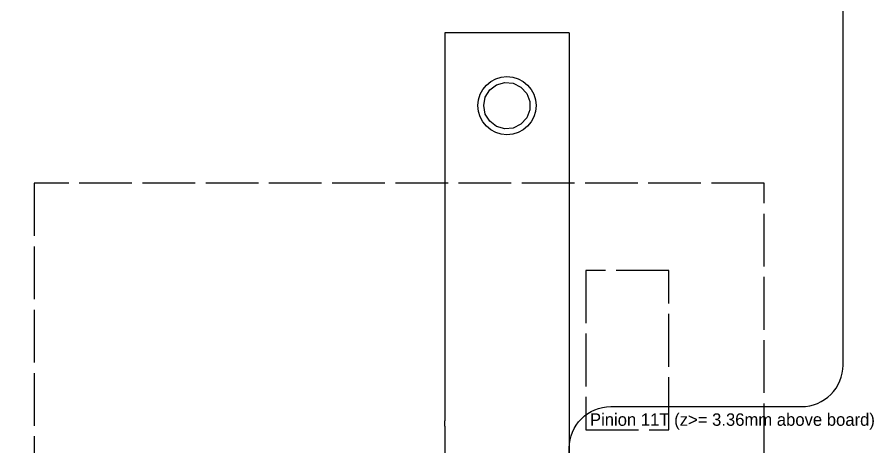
# Model space of a CAD drawing. Header units: millimetres. Extents: x -6.6 to 37.3, y -31.4 to 37.
# Drawn here: x 13.49 to 34.14, y 10.53 to 20.88 of the extents above; entities that cross this region are included whole.
import ezdxf

# ---------------------------------------------------------------- set-up
doc = ezdxf.new("R2010")
doc.units = ezdxf.units.MM
doc.linetypes.add('DASHED', pattern=[1.524, 1.27, -0.254])
for name, color, linetype in [('00_BOARD', 7, 'Continuous'), ('20_CONTACT', 3, 'Continuous'), ('30_OVERHANG', 2, 'DASHED'), ('90_TEXT', 7, 'Continuous')]:
    doc.layers.add(name, color=color, linetype=linetype)

msp = doc.modelspace()

# ---------------------------------------------------------------- linework, layer by layer
at = {"layer": '00_BOARD'}
msp.add_lwpolyline([(27.8, -1.5, -0.414214), (26.8, -0.5), (26.8, 10.5, -0.414214), (27.8, 11.5), (32.4, 11.5, 0.414214), (33.4, 12.5), (33.4, 33, 0.414214), (29.4, 37), (27.761, 37, 0.245393), (24.479, 35.286, -0.522233), (2.321, 35.286, 0.245393), (-0.961, 37), (-2.6, 37, 0.414214), (-6.6, 33), (-6.6, 12.5, 0.414214), (-5.6, 11.5), (-1, 11.5, -0.414214), (0, 10.5), (0, -0.5, -0.414214), (-1, -1.5)], format="xyb", dxfattribs=at)
msp.add_circle((25.3, 18.75), 0.7, dxfattribs=at)
at = {"layer": '20_CONTACT'}
for points in [[(23.8, 20.5), (23.8, 14.636)], [(26.8, 20.5), (23.8, 20.5)], [(26.8, 20.5), (26.8, -0.5)], [(24.74, 18.75), (24.778, 18.952), (24.886, 19.127), (25.05, 19.251), (25.248, 19.307), (25.453, 19.288), (25.637, 19.197), (25.776, 19.045), (25.85, 18.853), (25.85, 18.647), (25.776, 18.455), (25.637, 18.303), (25.453, 18.211), (25.248, 18.193), (25.05, 18.249), (24.886, 18.373), (24.778, 18.548), (24.74, 18.75)], [(23.8, 14.636), (23.8, 14.633), (23.8, 14.631), (23.8, 14.628), (23.8, 14.626), (23.8, 14.623), (23.8, 14.621), (23.8, 14.619), (23.8, 14.616), (23.8, 14.614), (23.8, 14.611), (23.8, 14.609), (23.8, 14.606), (23.8, 14.604), (23.8, 14.601), (23.8, 14.599), (23.8, 14.597), (23.8, 14.594), (23.8, 14.592), (23.8, 14.589), (23.8, 14.587), (23.8, 14.584), (23.8, 14.582), (23.8, 14.579), (23.8, 14.577), (23.8, 14.574), (23.8, 14.572), (23.8, 14.569), (23.8, 14.567), (23.799, 14.564), (23.799, 14.562), (23.799, 14.559), (23.799, 14.557), (23.799, 14.554), (23.799, 14.552), (23.799, 14.549), (23.799, 14.547), (23.799, 14.544), (23.799, 14.542), (23.799, 14.539), (23.799, 14.537), (23.799, 14.534), (23.799, 14.532), (23.799, 14.529), (23.799, 14.526), (23.799, 14.524), (23.799, 14.521), (23.799, 14.519), (23.799, 14.516), (23.799, 14.514), (23.798, 14.511), (23.798, 14.509), (23.798, 14.507)], [(23.798, 14.507), (23.8, 14.463)], [(23.8, 14.463), (23.8, 11.197)], [(23.8, 11.197), (23.798, 11.153)], [(23.8, 11.025), (23.8, 11.027), (23.8, 11.029), (23.8, 11.032), (23.8, 11.034), (23.8, 11.037), (23.8, 11.039), (23.8, 11.042), (23.8, 11.044), (23.8, 11.046), (23.8, 11.049), (23.8, 11.051), (23.8, 11.054), (23.8, 11.056), (23.8, 11.059), (23.8, 11.061), (23.8, 11.064), (23.8, 11.066), (23.8, 11.069), (23.8, 11.071), (23.8, 11.073), (23.8, 11.076), (23.8, 11.078), (23.8, 11.081), (23.8, 11.083), (23.8, 11.086), (23.8, 11.088), (23.8, 11.091), (23.8, 11.093), (23.799, 11.096), (23.799, 11.098), (23.799, 11.101), (23.799, 11.103), (23.799, 11.106), (23.799, 11.108), (23.799, 11.111), (23.799, 11.113), (23.799, 11.116), (23.799, 11.118), (23.799, 11.121), (23.799, 11.124), (23.799, 11.126), (23.799, 11.129), (23.799, 11.131), (23.799, 11.134), (23.799, 11.136), (23.799, 11.139), (23.799, 11.141), (23.799, 11.144), (23.799, 11.146), (23.798, 11.149), (23.798, 11.152), (23.798, 11.153)], [(23.8, 11.025), (23.8, 1)]]:
    msp.add_lwpolyline(points, dxfattribs=at)
at = {"layer": '30_OVERHANG'}
for points in [[(13.9, 8.78), (31.5, 8.78), (31.5, 16.88), (13.9, 16.88)], [(27.2, 10.936), (29.2, 10.936), (29.2, 14.78), (27.2, 14.78)]]:
    msp.add_lwpolyline(points, close=True, dxfattribs=at)

# ---------------------------------------------------------------- texts
at = {"layer": '90_TEXT'}
msp.add_text('Pinion 11T (z>= 3.36mm above board)', height=0.3, dxfattribs=at).set_placement((27.3, 11.036))

doc.saveas('drawing.dxf')
